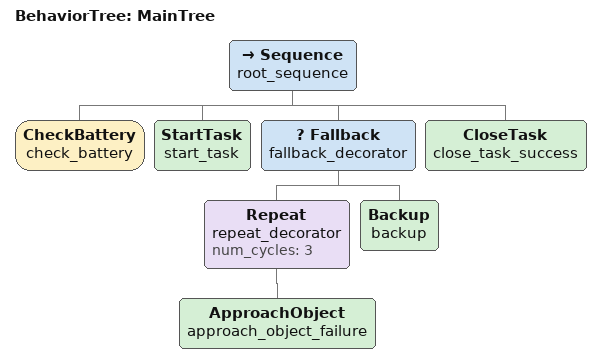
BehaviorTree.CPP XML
<root BTCPP_format="4">
    <!-- Main Behavior Tree -->
    <BehaviorTree ID="MainTree">
        <!-- Root Sequence -->
        <Sequence name="root_sequence">

            <CheckBattery name="check_battery"/>

            <!-- Start Task -->
            <StartTask name="start_task"/>

            <!-- Fallback Decorator for Conditional Checks -->
            <Fallback name="fallback_decorator">
                <!-- Repeat Decorator for Repeating ApproachObject Task -->
                <Repeat name="repeat_decorator" num_cycles="3">
                    <!-- ApproachObject Task -->
                    <ApproachObject name="approach_object_failure"/>
                </Repeat>
                <!-- Recovery Plan: Backup  -->
                <Backup name="backup"/>
            </Fallback>

            <!-- Close Task -->
            <CloseTask name="close_task_success"/>

        </Sequence>
    </BehaviorTree>
</root>
